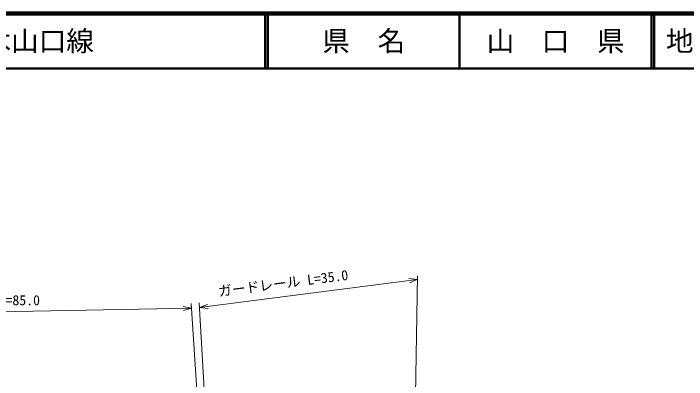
# Model space of a CAD drawing. Units: millimetres, scale not verified. Extents: x 40000 to 680000, y 20000 to 380000.
# Drawn here: x 252160 to 374104, y 313622 to 380000 of the extents above; entities that cross this region are included whole.
import ezdxf
from ezdxf.enums import TextEntityAlignment as Align

# ---------------------------------------------------------------- set-up
doc = ezdxf.new("R2010")
doc.units = ezdxf.units.MM
doc.header["$LTSCALE"] = 1000
for name, color, linetype, lineweight in [('M-STR-HTXT', 7, 'Continuous', 13), ('M-TTL', 2, 'Continuous', 140), ('M-TTL-LINE', 7, 'Continuous', 50)]:
    doc.layers.add(name, color=color, linetype=linetype, lineweight=lineweight)
doc.layers.add('M-TTL-TXT', color=7, linetype='Continuous')
doc.styles.add('ＭＳ ゴシック', font='')
doc.styles.get('ＭＳ ゴシック').set_extended_font_data('MS Gothic')

msp = doc.modelspace()

# ---------------------------------------------------------------- linework, layer by layer
at = {"layer": 'M-STR-HTXT'}
for p, q in [((285874, 326679), (325328, 331741)), ((325328, 331741), (323792, 331922)), ((325328, 331741), (323887, 331178)), ((324792, 297230), (325338, 332404)), ((284435, 326535), (282928, 326883)), ((287185, 284579), (284379, 327394)), ((288245, 284755), (285823, 327544)), ((285874, 326679), (287314, 327242)), ((208225, 325156), (284435, 326535)), ((284435, 326535), (282942, 326133)), ((285874, 326679), (287410, 326498))]:
    msp.add_line(p, q, dxfattribs=at)
at = {"layer": 'M-TTL'}
msp.add_line((680000, 380000), (40000, 380000), dxfattribs=at)
at = {"layer": 'M-TTL-LINE'}
for p, q in [((297750, 380000), (297750, 370000)), ((298250, 380000), (298250, 370000)), ((333000, 380000), (333000, 370000)), ((367750, 380000), (367750, 370000)), ((368250, 380000), (368250, 370000)), ((40000, 370000), (680000, 370000))]:
    msp.add_line(p, q, dxfattribs=at)

# ---------------------------------------------------------------- texts
at = {"layer": 'M-STR-HTXT', "style": 'ＭＳ ゴシック'}
for s, rotation, p in [('ガードレール L=35.0', 7.31, (301207, 329655)), ('ガードレール L=85.0', 359.983, (245096, 326540))]:
    msp.add_text(s, height=1833, rotation=rotation, dxfattribs=at).set_placement(p, align=Align.BOTTOM_CENTER)
at = {"layer": 'M-TTL-TXT', "style": 'ＭＳ ゴシック'}
for s, p in [('一般県道\u3000柿木山口線', (216734, 375000)), ('地 名', (370380, 375000))]:
    msp.add_text(s, height=3666, dxfattribs=at).set_placement(p, align=Align.MIDDLE_LEFT)
for s, p in [('県\u3000名', (315625, 375000)), ('山\u3000口\u3000県', (350375, 375000))]:
    msp.add_text(s, height=3666, dxfattribs=at).set_placement(p, align=Align.MIDDLE_CENTER)

doc.saveas('drawing.dxf')
